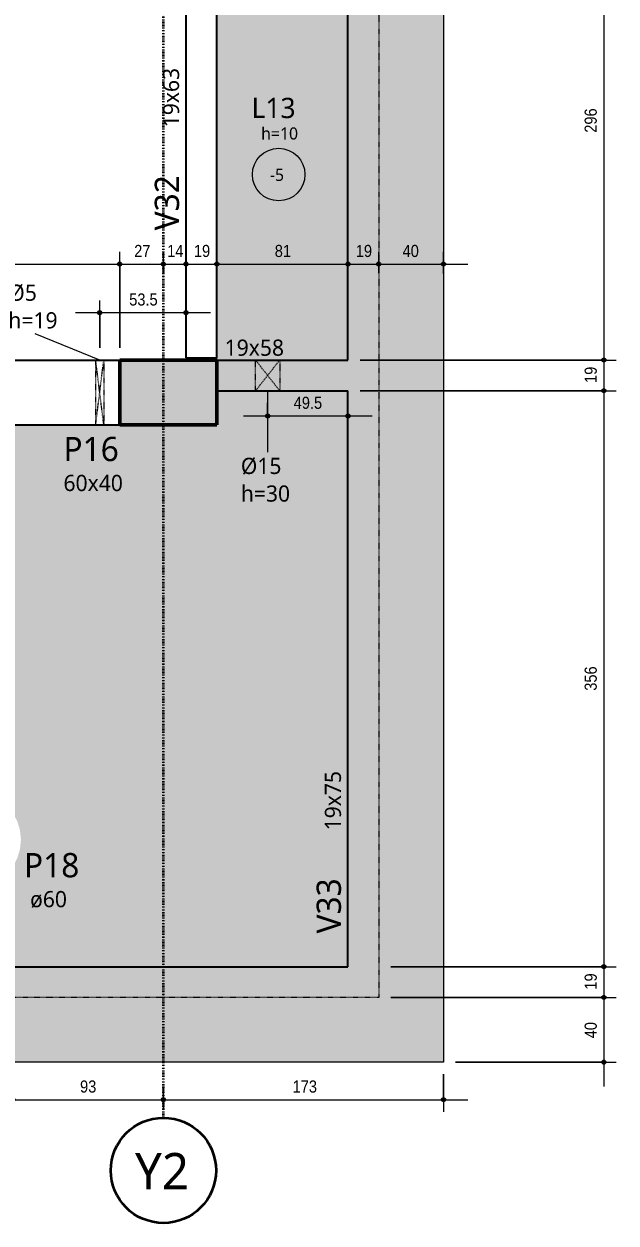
# Model space of a CAD drawing. Header units: centimetres. Extents: x -1968 to 25888, y -1244 to 84208.
# Drawn here: x 920 to 1286, y -1219 to -478 of the extents above; entities that cross this region are included whole.
import ezdxf

# ---------------------------------------------------------------- set-up
doc = ezdxf.new("R2010")
doc.units = ezdxf.units.CM
for name, pattern in [('Aligning Line', [0.635, 0.3175, -0.3175]), ('Dash dot', [1.5875, 0.635, -0.47625, 0, -0.47625]), ('Traço', [0.635, 0.3175, -0.3175])]:
    doc.linetypes.add(name, pattern=pattern)
for name, color, linetype, lineweight in [('A-ANNO-DIMS', 7, 'Continuous', 9), ('A-ANNO-DIMS-50', 7, 'Continuous', 9), ('A-FLOR', 7, 'Continuous', 18), ('A-FLOR-IDEN', 7, 'Continuous', 9), ('A-GENM', 7, 'Continuous', 18), ('A-GENM-HDLN', 7, 'Traço', 18), ('A-GENM-IDEN', 7, 'Continuous', 9), ('S-BEAM', 7, 'Continuous', 18), ('S-BEAM-IDEN', 7, 'Continuous', 9), ('S-COLS', 7, 'Continuous', 18), ('S-COLS-IDEN', 7, 'Continuous', 9), ('S-GRID', 7, 'Continuous', 9), ('S-GRID-IDEN', 7, 'Continuous', 9)]:
    doc.layers.add(name, color=color, linetype=linetype, lineweight=lineweight)
doc.layers.add('A-DETL', color=7, linetype='Continuous', lineweight=18, true_color=0x00a600)
doc.styles.add('Fira Sans', font='', dxfattribs={"width": 0.9, "height": 7.5})
doc.styles.add('Gadugi', font='gadugi.ttf', dxfattribs={"height": 10})
doc.styles.add('Gadugi_1', font='gadugi.ttf', dxfattribs={"height": 15})
doc.styles.add('Gadugi_2', font='gadugi.ttf', dxfattribs={"height": 7.5})
doc.styles.add('Gadugi_3', font='gadugi.ttf', dxfattribs={"height": 12.5})
doc.styles.add('Gadugi_5', font='gadugi.ttf', dxfattribs={"height": 22.5})
doc.styles.get('Fira Sans').set_extended_font_data('Fira Sans')
doc.dimstyles.new('PED_R80_1_5mm_ACIMA_As_ESQ__R00', dxfattribs={"dimscale": 30.48, "dimtxt": 10.229846, "dimasz": 0.328084, "dimexe": 0.246063, "dimexo": 0.246063, "dimgap": 0.049213, "dimtad": 1, "dimdec": 1, "dimrnd": 0.5, "dimdsep": 46, "dimtxsty": 'Fira Sans', "dimblk1": 'DOTSMALL', "dimblk2": 'DOTSMALL', "dimsah": 1, "dimcen": 0.09, "dimdle": 0.492126, "dimazin": 0, "dimtfac": 1, "dimtdec": 4, "dimtix": 1, "dimtmove": 0, "dimatfit": 3, "dimfxl": 1, "dimtvp": 1, "dimtolj": 1, "dimtzin": 0, "dimarcsym": 2})

# ---------------------------------------------------------------- blocks, each defined once
blk = doc.blocks.new('PED_FURO_CIRCULAR_R04_2020 _INSTÂNCIA_ - FURO CIRC-3757155-PL100 - FORMA DO PAVIMENTO TIPO')
at = {"layer": 'A-GENM-HDLN'}
for p, q in [((7.5, -9.5), (-7.5, 9.5)), ((-7.5, -9.5), (7.5, 9.5)), ((-7.5, -9.5), (-7.5, 9.5)), ((7.5, 9.5), (7.5, -9.5))]:
    blk.add_line(p, q, dxfattribs=at)
blk = doc.blocks.new('PED_FURO_CIRCULAR_R04_2020 _INSTÂNCIA_ - FURO CIRC-3759319-PL100 - FORMA DO PAVIMENTO TIPO')
at = {"layer": 'A-GENM-HDLN'}
for p, q in [((2.5, -20), (-2.5, 20)), ((-2.5, -20), (2.5, 20)), ((-2.5, -20), (-2.5, 20)), ((2.5, 20), (2.5, -20))]:
    blk.add_line(p, q, dxfattribs=at)
blk = doc.blocks.new('PED_TAG_LAJE_R01 - TÍTULO_ESPESSURA_REBAIXO-2413107-PL100 - FORMA DO PAVIMENTO TIPO')
at = {"layer": 'A-FLOR-IDEN'}
blk.add_circle((-0.046, -0.667), 0.325, dxfattribs=at)
blk = doc.blocks.new('Eixo - Y2-2173031-PL100 - FORMA DO PAVIMENTO TIPO')
at = {"layer": 'S-GRID-IDEN', "color": 40, "lineweight": 35, "true_color": 0xffc000}
blk.add_circle((0, 0), 0.65, dxfattribs=at)
blk = doc.blocks.new('DIMBLOCK65-PL100 - FORMA DO PAVIMENTO TIPO')
at = {"layer": 'A-ANNO-DIMS-50', "true_color": 0x000032}
h = blk.add_hatch(color=178, dxfattribs=at)
edge = h.paths.add_edge_path(flags=0)
edge.add_arc((1278.57, -389.75), 1.25, 0, 360)
h = blk.add_hatch(color=178, dxfattribs=at)
edge = h.paths.add_edge_path(flags=0)
edge.add_arc((1278.57, -685.75), 1.25, 0, 360)
at = {"layer": 'A-ANNO-DIMS-50', "color": 178, "true_color": 0x000032}
for p, q in [((1147, -389.75), (1286.07, -389.75)), ((1278.57, -389.75), (1147, -389.75)), ((1278.57, -389.75), (1278.57, -685.75)), ((1128, -685.75), (1286.07, -685.75)), ((1278.57, -685.75), (1128, -685.75))]:
    blk.add_line(p, q, dxfattribs=at)
for centre in [(1278.57, -389.75), (1278.57, -685.75)]:
    blk.add_circle(centre, 1.25, dxfattribs=at)
at = {"layer": 'A-ANNO-DIMS-50', "color": 0, "insert": (1266.68, -545.23), "char_height": 7.5, "width": 17.9416, "attachment_point": 1, "rotation": 90, "line_spacing_factor": 1.049215, "style": 'Fira Sans'}
blk.add_mtext('296', dxfattribs=at)
blk = doc.blocks.new('_DotSmall')
at = {"color": 0, "linetype": 'ByBlock', "const_width": 0.5}
blk.add_lwpolyline([(-0.0625, 0, 1), (0.0625, 0, 1)], format="xyb", close=True, dxfattribs=at)
blk = doc.blocks.new('DIMBLOCK66-PL100 - FORMA DO PAVIMENTO TIPO')
at = {"layer": 'A-ANNO-DIMS-50', "true_color": 0x000032}
h = blk.add_hatch(color=178, dxfattribs=at)
edge = h.paths.add_edge_path(flags=0)
edge.add_arc((1278.57, -685.75), 1.25, 0, 360)
h = blk.add_hatch(color=178, dxfattribs=at)
edge = h.paths.add_edge_path(flags=0)
edge.add_arc((1278.57, -704.75), 1.25, 0, 360)
at = {"layer": 'A-ANNO-DIMS-50', "color": 178, "true_color": 0x000032}
for p, q in [((1128, -685.75), (1286.07, -685.75)), ((1278.57, -685.75), (1128, -685.75)), ((1278.57, -685.75), (1278.57, -704.75)), ((1128, -704.75), (1286.07, -704.75)), ((1278.57, -704.75), (1128, -704.75))]:
    blk.add_line(p, q, dxfattribs=at)
for centre in [(1278.57, -685.75), (1278.57, -704.75)]:
    blk.add_circle(centre, 1.25, dxfattribs=at)
at = {"layer": 'A-ANNO-DIMS-50', "color": 0, "insert": (1266.68, -699.91), "char_height": 7.5, "width": 11.1741, "attachment_point": 1, "rotation": 90, "line_spacing_factor": 1.049215, "style": 'Fira Sans'}
blk.add_mtext('19', dxfattribs=at)
blk = doc.blocks.new('DIMBLOCK67-PL100 - FORMA DO PAVIMENTO TIPO')
at = {"layer": 'A-ANNO-DIMS-50', "true_color": 0x000032}
h = blk.add_hatch(color=178, dxfattribs=at)
edge = h.paths.add_edge_path(flags=0)
edge.add_arc((1278.57, -704.75), 1.25, 0, 360)
h = blk.add_hatch(color=178, dxfattribs=at)
edge = h.paths.add_edge_path(flags=0)
edge.add_arc((1278.57, -1060.75), 1.25, 0, 360)
at = {"layer": 'A-ANNO-DIMS-50', "color": 178, "true_color": 0x000032}
for p, q in [((1128, -704.75), (1286.07, -704.75)), ((1278.57, -704.75), (1128, -704.75)), ((1278.57, -704.75), (1278.57, -1060.75)), ((1147, -1060.75), (1286.07, -1060.75)), ((1278.57, -1060.75), (1147, -1060.75))]:
    blk.add_line(p, q, dxfattribs=at)
for centre in [(1278.57, -704.75), (1278.57, -1060.75)]:
    blk.add_circle(centre, 1.25, dxfattribs=at)
at = {"layer": 'A-ANNO-DIMS-50', "color": 0, "insert": (1266.68, -890.16), "char_height": 7.5, "width": 17.7842, "attachment_point": 1, "rotation": 90, "line_spacing_factor": 1.049215, "style": 'Fira Sans'}
blk.add_mtext('356', dxfattribs=at)
blk = doc.blocks.new('DIMBLOCK68-PL100 - FORMA DO PAVIMENTO TIPO')
at = {"layer": 'A-ANNO-DIMS-50', "true_color": 0x000032}
h = blk.add_hatch(color=178, dxfattribs=at)
edge = h.paths.add_edge_path(flags=0)
edge.add_arc((1278.57, -1060.75), 1.25, 0, 360)
h = blk.add_hatch(color=178, dxfattribs=at)
edge = h.paths.add_edge_path(flags=0)
edge.add_arc((1278.57, -1079.75), 1.25, 0, 360)
at = {"layer": 'A-ANNO-DIMS-50', "color": 178, "true_color": 0x000032}
for p, q in [((1147, -1060.75), (1286.07, -1060.75)), ((1278.57, -1060.75), (1147, -1060.75)), ((1278.57, -1060.75), (1278.57, -1079.75)), ((1147, -1079.75), (1286.07, -1079.75)), ((1278.57, -1079.75), (1147, -1079.75))]:
    blk.add_line(p, q, dxfattribs=at)
for centre in [(1278.57, -1060.75), (1278.57, -1079.75)]:
    blk.add_circle(centre, 1.25, dxfattribs=at)
at = {"layer": 'A-ANNO-DIMS-50', "color": 0, "insert": (1266.68, -1074.91), "char_height": 7.5, "width": 11.1741, "attachment_point": 1, "rotation": 90, "line_spacing_factor": 1.049215, "style": 'Fira Sans'}
blk.add_mtext('19', dxfattribs=at)
blk = doc.blocks.new('DIMBLOCK69-PL100 - FORMA DO PAVIMENTO TIPO')
at = {"layer": 'A-ANNO-DIMS-50', "true_color": 0x000032}
h = blk.add_hatch(color=178, dxfattribs=at)
edge = h.paths.add_edge_path(flags=0)
edge.add_arc((1278.57, -1079.75), 1.25, 0, 360)
h = blk.add_hatch(color=178, dxfattribs=at)
edge = h.paths.add_edge_path(flags=0)
edge.add_arc((1278.57, -1119.75), 1.25, 0, 360)
at = {"layer": 'A-ANNO-DIMS-50', "color": 178, "true_color": 0x000032}
for p, q in [((1147, -1079.75), (1286.07, -1079.75)), ((1278.57, -1079.75), (1147, -1079.75)), ((1278.57, -1079.75), (1278.57, -1134.75)), ((1187, -1119.75), (1286.07, -1119.75)), ((1278.57, -1119.75), (1187, -1119.75))]:
    blk.add_line(p, q, dxfattribs=at)
for centre in [(1278.57, -1079.75), (1278.57, -1119.75)]:
    blk.add_circle(centre, 1.25, dxfattribs=at)
at = {"layer": 'A-ANNO-DIMS-50', "color": 0, "insert": (1266.68, -1105), "char_height": 7.5, "width": 12.5906, "attachment_point": 1, "rotation": 90, "line_spacing_factor": 1.049215, "style": 'Fira Sans'}
blk.add_mtext('40', dxfattribs=at)
blk = doc.blocks.new('DIMBLOCK154-PL100 - FORMA DO PAVIMENTO TIPO')
at = {"layer": 'A-ANNO-DIMS-50', "true_color": 0x000032}
h = blk.add_hatch(color=178, dxfattribs=at)
edge = h.paths.add_edge_path(flags=0)
edge.add_arc((237.5, -626.44), 1.25, 0, 360)
h = blk.add_hatch(color=178, dxfattribs=at)
edge = h.paths.add_edge_path(flags=0)
edge.add_arc((979.5, -626.44), 1.25, 0, 360)
at = {"layer": 'A-ANNO-DIMS-50', "color": 178, "true_color": 0x000032}
for p, q in [((237.5, -678.25), (237.5, -618.94)), ((979.5, -678.25), (979.5, -618.94)), ((237.5, -626.44), (979.5, -626.44)), ((237.5, -626.44), (237.5, -678.25)), ((979.5, -626.44), (979.5, -678.25))]:
    blk.add_line(p, q, dxfattribs=at)
for centre in [(237.5, -626.44), (979.5, -626.44)]:
    blk.add_circle(centre, 1.25, dxfattribs=at)
at = {"layer": 'A-ANNO-DIMS-50', "color": 0, "insert": (601.42, -614.56), "char_height": 7.5, "width": 16.9973, "attachment_point": 1, "rotation": 0.00004, "line_spacing_factor": 1.049215, "style": 'Fira Sans'}
blk.add_mtext('742', dxfattribs=at)
blk = doc.blocks.new('DIMBLOCK155-PL100 - FORMA DO PAVIMENTO TIPO')
at = {"layer": 'A-ANNO-DIMS-50', "true_color": 0x000032}
h = blk.add_hatch(color=178, dxfattribs=at)
edge = h.paths.add_edge_path(flags=0)
edge.add_arc((979.5, -626.44), 1.25, 0, 360)
h = blk.add_hatch(color=178, dxfattribs=at)
edge = h.paths.add_edge_path(flags=0)
edge.add_arc((1006.5, -626.44), 1.25, 0, 360)
at = {"layer": 'A-ANNO-DIMS-50', "color": 178, "true_color": 0x000032}
for p, q in [((979.5, -678.25), (979.5, -618.94)), ((1006.5, -632.18), (1006.5, -618.94)), ((979.5, -626.44), (1006.5, -626.44)), ((979.5, -626.44), (979.5, -678.25)), ((1006.5, -626.44), (1006.5, -632.18))]:
    blk.add_line(p, q, dxfattribs=at)
for centre in [(979.5, -626.44), (1006.5, -626.44)]:
    blk.add_circle(centre, 1.25, dxfattribs=at)
at = {"layer": 'A-ANNO-DIMS-50', "color": 0, "insert": (988.48, -614.56), "char_height": 7.5, "width": 10.8594, "attachment_point": 1, "rotation": 0.00004, "line_spacing_factor": 1.049215, "style": 'Fira Sans'}
blk.add_mtext('27', dxfattribs=at)
blk = doc.blocks.new('DIMBLOCK156-PL100 - FORMA DO PAVIMENTO TIPO')
at = {"layer": 'A-ANNO-DIMS-50', "true_color": 0x000032}
h = blk.add_hatch(color=178, dxfattribs=at)
edge = h.paths.add_edge_path(flags=0)
edge.add_arc((1006.5, -626.44), 1.25, 0, 360)
h = blk.add_hatch(color=178, dxfattribs=at)
edge = h.paths.add_edge_path(flags=0)
edge.add_arc((1020.5, -626.44), 1.25, 0, 360)
at = {"layer": 'A-ANNO-DIMS-50', "color": 178, "true_color": 0x000032}
for p, q in [((1006.5, -632.18), (1006.5, -618.94)), ((1020.5, -632.18), (1020.5, -618.94)), ((1006.5, -626.44), (1020.5, -626.44)), ((1006.5, -626.44), (1006.5, -632.18)), ((1020.5, -626.44), (1020.5, -632.18))]:
    blk.add_line(p, q, dxfattribs=at)
for centre in [(1006.5, -626.44), (1020.5, -626.44)]:
    blk.add_circle(centre, 1.25, dxfattribs=at)
at = {"layer": 'A-ANNO-DIMS-50', "color": 0, "insert": (1008.84, -614.56), "char_height": 7.5, "width": 11.1741, "attachment_point": 1, "rotation": 0.00004, "line_spacing_factor": 1.049215, "style": 'Fira Sans'}
blk.add_mtext('14', dxfattribs=at)
blk = doc.blocks.new('DIMBLOCK157-PL100 - FORMA DO PAVIMENTO TIPO')
at = {"layer": 'A-ANNO-DIMS-50', "true_color": 0x000032}
h = blk.add_hatch(color=178, dxfattribs=at)
edge = h.paths.add_edge_path(flags=0)
edge.add_arc((1020.5, -626.44), 1.25, 0, 360)
h = blk.add_hatch(color=178, dxfattribs=at)
edge = h.paths.add_edge_path(flags=0)
edge.add_arc((1039.5, -626.44), 1.25, 0, 360)
at = {"layer": 'A-ANNO-DIMS-50', "color": 178, "true_color": 0x000032}
for p, q in [((1020.5, -632.18), (1020.5, -618.94)), ((1039.5, -632.18), (1039.5, -618.94)), ((1020.5, -626.44), (1039.5, -626.44)), ((1020.5, -626.44), (1020.5, -632.18)), ((1039.5, -626.44), (1039.5, -632.18))]:
    blk.add_line(p, q, dxfattribs=at)
for centre in [(1020.5, -626.44), (1039.5, -626.44)]:
    blk.add_circle(centre, 1.25, dxfattribs=at)
at = {"layer": 'A-ANNO-DIMS-50', "color": 0, "insert": (1025.34, -614.56), "char_height": 7.5, "width": 11.1741, "attachment_point": 1, "rotation": 0.00004, "line_spacing_factor": 1.049215, "style": 'Fira Sans'}
blk.add_mtext('19', dxfattribs=at)
blk = doc.blocks.new('DIMBLOCK158-PL100 - FORMA DO PAVIMENTO TIPO')
at = {"layer": 'A-ANNO-DIMS-50', "true_color": 0x000032}
h = blk.add_hatch(color=178, dxfattribs=at)
edge = h.paths.add_edge_path(flags=0)
edge.add_arc((1039.5, -626.44), 1.25, 0, 360)
h = blk.add_hatch(color=178, dxfattribs=at)
edge = h.paths.add_edge_path(flags=0)
edge.add_arc((1120.5, -626.44), 1.25, 0, 360)
at = {"layer": 'A-ANNO-DIMS-50', "color": 178, "true_color": 0x000032}
for p, q in [((1039.5, -632.18), (1039.5, -618.94)), ((1120.5, -632.18), (1120.5, -618.94)), ((1039.5, -626.44), (1120.5, -626.44)), ((1039.5, -626.44), (1039.5, -632.18)), ((1120.5, -626.44), (1120.5, -632.18))]:
    blk.add_line(p, q, dxfattribs=at)
for centre in [(1039.5, -626.44), (1120.5, -626.44)]:
    blk.add_circle(centre, 1.25, dxfattribs=at)
at = {"layer": 'A-ANNO-DIMS-50', "color": 0, "insert": (1075.28, -614.56), "char_height": 7.5, "width": 11.3315, "attachment_point": 1, "rotation": 0.00004, "line_spacing_factor": 1.049215, "style": 'Fira Sans'}
blk.add_mtext('81', dxfattribs=at)
blk = doc.blocks.new('DIMBLOCK159-PL100 - FORMA DO PAVIMENTO TIPO')
at = {"layer": 'A-ANNO-DIMS-50', "true_color": 0x000032}
h = blk.add_hatch(color=178, dxfattribs=at)
edge = h.paths.add_edge_path(flags=0)
edge.add_arc((1120.5, -626.44), 1.25, 0, 360)
h = blk.add_hatch(color=178, dxfattribs=at)
edge = h.paths.add_edge_path(flags=0)
edge.add_arc((1139.5, -626.44), 1.25, 0, 360)
at = {"layer": 'A-ANNO-DIMS-50', "color": 178, "true_color": 0x000032}
for p, q in [((1120.5, -632.18), (1120.5, -618.94)), ((1139.5, -632.18), (1139.5, -618.94)), ((1120.5, -626.44), (1139.5, -626.44)), ((1120.5, -626.44), (1120.5, -632.18)), ((1139.5, -626.44), (1139.5, -632.18))]:
    blk.add_line(p, q, dxfattribs=at)
for centre in [(1120.5, -626.44), (1139.5, -626.44)]:
    blk.add_circle(centre, 1.25, dxfattribs=at)
at = {"layer": 'A-ANNO-DIMS-50', "color": 0, "insert": (1125.34, -614.56), "char_height": 7.5, "width": 11.1741, "attachment_point": 1, "rotation": 0.00004, "line_spacing_factor": 1.049215, "style": 'Fira Sans'}
blk.add_mtext('19', dxfattribs=at)
blk = doc.blocks.new('DIMBLOCK160-PL100 - FORMA DO PAVIMENTO TIPO')
at = {"layer": 'A-ANNO-DIMS-50', "true_color": 0x000032}
h = blk.add_hatch(color=178, dxfattribs=at)
edge = h.paths.add_edge_path(flags=0)
edge.add_arc((1139.5, -626.44), 1.25, 0, 360)
h = blk.add_hatch(color=178, dxfattribs=at)
edge = h.paths.add_edge_path(flags=0)
edge.add_arc((1179.5, -626.44), 1.25, 0, 360)
at = {"layer": 'A-ANNO-DIMS-50', "color": 178, "true_color": 0x000032}
for p, q in [((1139.5, -632.18), (1139.5, -618.94)), ((1179.5, -632.18), (1179.5, -618.94)), ((1139.5, -626.44), (1194.5, -626.44)), ((1139.5, -626.44), (1139.5, -632.18)), ((1179.5, -626.44), (1179.5, -632.18))]:
    blk.add_line(p, q, dxfattribs=at)
for centre in [(1139.5, -626.44), (1179.5, -626.44)]:
    blk.add_circle(centre, 1.25, dxfattribs=at)
at = {"layer": 'A-ANNO-DIMS-50', "color": 0, "insert": (1154.25, -614.56), "char_height": 7.5, "width": 12.5906, "attachment_point": 1, "rotation": 0.00004, "line_spacing_factor": 1.049215, "style": 'Fira Sans'}
blk.add_mtext('40', dxfattribs=at)
blk = doc.blocks.new('DIMBLOCK170-PL100 - FORMA DO PAVIMENTO TIPO')
at = {"layer": 'A-ANNO-DIMS-50', "true_color": 0x000032}
h = blk.add_hatch(color=178, dxfattribs=at)
edge = h.paths.add_edge_path(flags=0)
edge.add_arc((913.5, -1142.94), 1.25, 0, 360)
h = blk.add_hatch(color=178, dxfattribs=at)
edge = h.paths.add_edge_path(flags=0)
edge.add_arc((1006.5, -1142.94), 1.25, 0, 360)
at = {"layer": 'A-ANNO-DIMS-50', "color": 178, "true_color": 0x000032}
for p, q in [((913.5, -1068.25), (913.5, -1150.44)), ((913.5, -1142.94), (913.5, -1068.25)), ((1006.5, -1148.67), (1006.5, -1135.44)), ((913.5, -1142.94), (1006.5, -1142.94)), ((1006.5, -1142.94), (1006.5, -1148.67))]:
    blk.add_line(p, q, dxfattribs=at)
for centre in [(913.5, -1142.94), (1006.5, -1142.94)]:
    blk.add_circle(centre, 1.25, dxfattribs=at)
at = {"layer": 'A-ANNO-DIMS-50', "color": 0, "insert": (955.02, -1131.06), "char_height": 7.5, "width": 11.9611, "attachment_point": 1, "rotation": 0.00004, "line_spacing_factor": 1.049215, "style": 'Fira Sans'}
blk.add_mtext('93', dxfattribs=at)
blk = doc.blocks.new('DIMBLOCK171-PL100 - FORMA DO PAVIMENTO TIPO')
at = {"layer": 'A-ANNO-DIMS-50', "true_color": 0x000032}
h = blk.add_hatch(color=178, dxfattribs=at)
edge = h.paths.add_edge_path(flags=0)
edge.add_arc((1006.5, -1142.94), 1.25, 0, 360)
h = blk.add_hatch(color=178, dxfattribs=at)
edge = h.paths.add_edge_path(flags=0)
edge.add_arc((1179.5, -1142.94), 1.25, 0, 360)
at = {"layer": 'A-ANNO-DIMS-50', "color": 178, "true_color": 0x000032}
for p, q in [((1179.5, -1127.25), (1179.5, -1150.44)), ((1179.5, -1142.94), (1179.5, -1127.25)), ((1006.5, -1148.67), (1006.5, -1135.44)), ((1006.5, -1142.94), (1194.5, -1142.94)), ((1006.5, -1142.94), (1006.5, -1148.67))]:
    blk.add_line(p, q, dxfattribs=at)
for centre in [(1006.5, -1142.94), (1179.5, -1142.94)]:
    blk.add_circle(centre, 1.25, dxfattribs=at)
at = {"layer": 'A-ANNO-DIMS-50', "color": 0, "insert": (1086.31, -1131.06), "char_height": 7.5, "width": 16.053, "attachment_point": 1, "rotation": 0.00004, "line_spacing_factor": 1.049215, "style": 'Fira Sans'}
blk.add_mtext('173', dxfattribs=at)
blk = doc.blocks.new('DIMBLOCK250-PL100 - FORMA DO PAVIMENTO TIPO')
at = {"layer": 'A-ANNO-DIMS-50', "true_color": 0x000032}
h = blk.add_hatch(color=178, dxfattribs=at)
edge = h.paths.add_edge_path(flags=0)
edge.add_arc((1070.89, -720.29), 1.25, 0, 360)
h = blk.add_hatch(color=178, dxfattribs=at)
edge = h.paths.add_edge_path(flags=0)
edge.add_arc((1120.5, -720.29), 1.25, 0, 360)
at = {"layer": 'A-ANNO-DIMS-50', "color": 178, "true_color": 0x000032}
for p, q in [((1070.89, -712.25), (1070.89, -727.79)), ((1070.89, -720.29), (1070.89, -712.25)), ((1120.5, -726.03), (1120.5, -712.79)), ((1055.89, -720.29), (1135.5, -720.29)), ((1120.5, -720.29), (1120.5, -726.03))]:
    blk.add_line(p, q, dxfattribs=at)
for centre in [(1070.89, -720.29), (1120.5, -720.29)]:
    blk.add_circle(centre, 1.25, dxfattribs=at)
at = {"layer": 'A-ANNO-DIMS-50', "color": 0, "insert": (1086.98, -708.41), "char_height": 7.5, "width": 20.9318, "attachment_point": 1, "line_spacing_factor": 1.049215, "style": 'Fira Sans'}
blk.add_mtext('49.5', dxfattribs=at)
blk = doc.blocks.new('DIMBLOCK251-PL100 - FORMA DO PAVIMENTO TIPO')
at = {"layer": 'A-ANNO-DIMS-50', "true_color": 0x000032}
h = blk.add_hatch(color=178, dxfattribs=at)
edge = h.paths.add_edge_path(flags=0)
edge.add_arc((967.18, -656.44), 1.25, 0, 360)
h = blk.add_hatch(color=178, dxfattribs=at)
edge = h.paths.add_edge_path(flags=0)
edge.add_arc((1020.5, -656.44), 1.25, 0, 360)
at = {"layer": 'A-ANNO-DIMS-50', "color": 178, "true_color": 0x000032}
for p, q in [((967.18, -678.25), (967.18, -648.94)), ((1020.5, -662.18), (1020.5, -648.94)), ((952.18, -656.44), (1035.5, -656.44)), ((967.18, -656.44), (967.18, -678.25)), ((1020.5, -656.44), (1020.5, -662.18))]:
    blk.add_line(p, q, dxfattribs=at)
for centre in [(967.18, -656.44), (1020.5, -656.44)]:
    blk.add_circle(centre, 1.25, dxfattribs=at)
at = {"layer": 'A-ANNO-DIMS-50', "color": 0, "insert": (985.38, -644.56), "char_height": 7.5, "width": 20.3023, "attachment_point": 1, "line_spacing_factor": 1.049215, "style": 'Fira Sans'}
blk.add_mtext('53.5', dxfattribs=at)

msp = doc.modelspace()

# ---------------------------------------------------------------- hatches: boundary and pattern name
at = {"layer": 'A-FLOR', "true_color": 0xe6b8b7}
msp.add_hatch(color=9, dxfattribs=at).paths.add_polyline_path([(131.7, -1119.75), (1179.5, -1119.75), (1179.5, -214.75), (1139.5, -214.75), (1139.5, -1079.75), (-1139.5, -1079.75), (-1139.5, -214.75), (-1179.5, -214.75), (-1179.5, -1119.75), (-58.6, -1119.75)], flags=0)
at = {"layer": 'A-FLOR', "true_color": 0xd9d9d9}
for points in [[(1039.5, -685.75), (1120.5, -685.75), (1120.5, -389.75), (1094.55, -389.75), (1094.55, -404.68), (1079.55, -404.68), (1079.55, -389.75), (1039.5, -389.75), (1039.5, -684.48)], [(237.5, -1060.75), (863.5, -1060.75), (863.5, -998.83), (860.76, -993.67), (859.07, -988.07), (858.5, -982.25), (859.08, -976.4), (860.78, -970.77), (863.56, -965.58), (867.29, -961.04), (871.83, -957.31), (877.02, -954.53), (882.65, -952.83), (888.5, -952.25), (894.35, -952.83), (899.98, -954.53), (905.17, -957.31), (909.71, -961.04), (913.44, -965.58), (916.22, -970.77), (917.92, -976.4), (918.5, -982.25), (917.92, -988.1), (916.22, -993.73), (913.5, -998.92), (913.5, -1060.75), (1120.5, -1060.75), (1120.5, -704.75), (1039.5, -704.75), (1039.5, -725.75), (237.5, -725.75), (237.5, -808.7), (252.41, -808.7), (252.41, -856.7), (237.5, -856.7), (237.5, -1021.64)]]:
    msp.add_hatch(color=254, dxfattribs=at).paths.add_polyline_path(points, flags=0)
at = {"layer": 'S-BEAM', "true_color": 0xccffcc}
for points in [[(1139.5, -1060.75), (1139.5, -389.75), (1120.5, -389.75), (1120.5, -1060.75)], [(1139.5, -1079.75), (1139.5, -1060.75), (237.5, -1060.75), (237.5, -1079.75), (1083.23, -1079.75)]]:
    msp.add_hatch(color=254, dxfattribs=at).paths.add_polyline_path(points, flags=0)
at = {"layer": 'S-BEAM', "true_color": 0xd9d9d9}
msp.add_hatch(color=254, dxfattribs=at).paths.add_polyline_path([(1039.5, -704.75), (1120.5, -704.75), (1120.5, -685.75), (1039.5, -685.75)], flags=0)
at = {"layer": 'S-COLS', "true_color": 0x808080}
msp.add_hatch(color=8, dxfattribs=at).paths.add_polyline_path([(979.5, -725.75), (1039.5, -725.75), (1039.5, -685.75), (979.5, -685.75)], flags=0)

# ---------------------------------------------------------------- linework, layer by layer
at = {"layer": 'A-DETL', "color": 7, "linetype": 'Aligning Line'}
for p, q in [((1139.5, -214.75), (1139.5, -1079.75)), ((1139.5, -1079.75), (-1139.5, -1079.75))]:
    msp.add_line(p, q, dxfattribs=at)
at = {"layer": 'A-FLOR'}
for p, q in [((1179.5, -214.75), (1179.5, -1119.75)), ((1020.5, -684.48), (1020.5, -685.75)), ((1039.5, -685.75), (1039.5, -684.48)), ((1179.5, -1119.75), (-1179.5, -1119.75))]:
    msp.add_line(p, q, dxfattribs=at)
at = {"layer": 'A-GENM-IDEN'}
for p, q in [((967.18, -685.75), (927.27, -669.48)), ((1070.89, -704.75), (1070.89, -742.63))]:
    msp.add_line(p, q, dxfattribs=at)
at = {"layer": 'S-BEAM', "lineweight": 25}
for p, q in [((1020.5, -684.48), (1020.5, -389.75)), ((1039.5, -684.48), (1039.5, -389.75)), ((1120.5, -685.75), (1120.5, -389.75)), ((237.5, -685.75), (979.5, -685.75)), ((1020.5, -684.48), (1039.5, -684.48)), ((1039.5, -685.75), (1120.5, -685.75)), ((1039.5, -704.75), (1120.5, -704.75)), ((1120.5, -1060.75), (1120.5, -704.75)), ((237.5, -725.75), (979.5, -725.75)), ((237.5, -1060.75), (1120.5, -1060.75))]:
    msp.add_line(p, q, dxfattribs=at)
at = {"layer": 'S-COLS', "lineweight": 50}
for p, q in [((979.5, -725.75), (979.5, -685.75)), ((979.5, -685.75), (1039.5, -685.75)), ((1039.5, -685.75), (1039.5, -725.75)), ((1039.5, -725.75), (979.5, -725.75))]:
    msp.add_line(p, q, dxfattribs=at)
at = {"layer": 'S-GRID', "color": 40, "linetype": 'Dash dot', "lineweight": 35, "true_color": 0xffc000}
msp.add_line((1006.5, -1154.18), (1006.5, 506.75), dxfattribs=at)

# ---------------------------------------------------------------- block references
at = {"layer": 'A-FLOR-IDEN', "xscale": 49.99999999999998, "yscale": 49.99999999999998, "zscale": 49.99999999999998}
msp.add_blockref('PED_TAG_LAJE_R01 - TÍTULO_ESPESSURA_REBAIXO-2413107-PL100 - FORMA DO PAVIMENTO TIPO', (1080, -537.75), dxfattribs=at)
at = {"layer": 'A-GENM', "linetype": 'Traço'}
for name, p in [('PED_FURO_CIRCULAR_R04_2020 _INSTÂNCIA_ - FURO CIRC-3759319-PL100 - FORMA DO PAVIMENTO TIPO', (967.18, -705.75)), ('PED_FURO_CIRCULAR_R04_2020 _INSTÂNCIA_ - FURO CIRC-3757155-PL100 - FORMA DO PAVIMENTO TIPO', (1070.89, -695.25))]:
    msp.add_blockref(name, p, dxfattribs=at)
at = {"layer": 'S-GRID-IDEN', "color": 40, "true_color": 0xffc000, "xscale": 49.99999999999998, "yscale": 49.99999999999998, "zscale": 49.99999999999998}
msp.add_blockref('Eixo - Y2-2173031-PL100 - FORMA DO PAVIMENTO TIPO', (1006.5, -1186.68), dxfattribs=at)

# ---------------------------------------------------------------- texts
at = {"layer": 'A-FLOR-IDEN', "attachment_point": 1}
for s, insert, char_height, width, style in [('L13', (1060.98, -523.66), 12.5, 33.27, 'Gadugi_3'), ('h=10', (1066.87, -541.95), 7.5, 29.6624, 'Gadugi_2'), ('-5', (1072.29, -567.51), 7.5, 12.0253, 'Gadugi_2')]:
    msp.add_mtext(s, dxfattribs=dict(at, insert=insert, char_height=char_height, width=width, style=style))
at = {"layer": 'A-GENM-IDEN', "char_height": 10, "attachment_point": 1, "style": 'Gadugi'}
for s, insert, width in [('Ø5', (910.72, -639.11), 22.0464), ('h=19', (910.72, -656.19), 39.6835), ('Ø15', (1054.34, -746.19), 31.2658), ('h=30', (1054.34, -763.27), 39.6835)]:
    msp.add_mtext(s, dxfattribs=dict(at, insert=insert, width=width))
at = {"layer": 'S-BEAM-IDEN', "attachment_point": 1, "rotation": 90}
for s, insert, char_height, width, style in [('19x63', (1006.18, -541.87), 10, 44.8945, 'Gadugi'), ('V32', (1001.15, -605.57), 15, 44.0928, 'Gadugi_1'), ('19x75', (1106.18, -976.48), 10, 44.8945, 'Gadugi'), ('V33', (1101.15, -1040.19), 15, 44.0928, 'Gadugi_1')]:
    msp.add_mtext(s, dxfattribs=dict(at, insert=insert, char_height=char_height, width=width, style=style))
at = {"layer": 'S-BEAM-IDEN', "insert": (1044.31, -673.09), "char_height": 10, "width": 44.8945, "attachment_point": 1, "style": 'Gadugi'}
msp.add_mtext('19x58', dxfattribs=at)
at = {"layer": 'S-COLS-IDEN', "attachment_point": 1}
for s, insert, char_height, width, style in [('P16', (944.78, -733.25), 15, 42.4894, 'Gadugi_1'), ('60x40', (944.78, -756.74), 10, 44.8945, 'Gadugi'), ('P18', (920.39, -990.49), 15, 42.4894, 'Gadugi_1'), ('ø60', (924.14, -1013.98), 10, 28.4599, 'Gadugi')]:
    msp.add_mtext(s, dxfattribs=dict(at, insert=insert, char_height=char_height, width=width, style=style))
at = {"layer": 'S-GRID-IDEN', "color": 40, "true_color": 0xffc000, "insert": (988.97, -1175.89), "char_height": 22.5, "width": 42.0886, "attachment_point": 1, "style": 'Gadugi_5'}
msp.add_mtext('Y2', dxfattribs=at)

# ---------------------------------------------------------------- dimensions: what is measured, and where the dimension line sits
at = {"layer": 'A-ANNO-DIMS', "color": 178, "true_color": 0x000032}
for base, p1, p2, angle, override, picture, middle in [((1278.57, -685.75), (1139.5, -389.75), (1120.5, -685.75), 90, {"dimpost": '<>', "dimfxl": 296.60917}, 'DIMBLOCK65-PL100 - FORMA DO PAVIMENTO TIPO', (1273.2, -537.75)), ((979.5, -626.44), (237.5, -685.75), (979.5, -685.75), 0.00004, {"dimpost": '<>', "dimfxl": 742}, 'DIMBLOCK154-PL100 - FORMA DO PAVIMENTO TIPO', (608.5, -621.14)), ((1006.5, -626.44), (979.5, -685.75), (1006.5, -624.68), 0.00004, {"dimpost": '<>', "dimfxl": 66.776906}, 'DIMBLOCK155-PL100 - FORMA DO PAVIMENTO TIPO', (993, -621.14)), ((1020.5, -626.44), (1006.5, -624.68), (1020.5, -624.68), 0.00004, {"dimpost": '<>', "dimfxl": 13.999934}, 'DIMBLOCK156-PL100 - FORMA DO PAVIMENTO TIPO', (1013.5, -621.19)), ((1039.5, -626.44), (1020.5, -624.68), (1039.5, -624.68), 0.00004, {"dimpost": '<>', "dimfxl": 19}, 'DIMBLOCK157-PL100 - FORMA DO PAVIMENTO TIPO', (1030, -621.07)), ((1120.5, -626.44), (1039.5, -624.68), (1120.5, -624.68), 0.00004, {"dimpost": '<>', "dimfxl": 81}, 'DIMBLOCK158-PL100 - FORMA DO PAVIMENTO TIPO', (1080, -621.13)), ((1139.5, -626.44), (1120.5, -624.68), (1139.5, -624.68), 0.00004, {"dimpost": '<>', "dimfxl": 19}, 'DIMBLOCK159-PL100 - FORMA DO PAVIMENTO TIPO', (1130, -621.07)), ((1179.5, -626.44), (1139.5, -624.68), (1179.5, -624.68), 0.00004, {"dimpost": '<>', "dimfxl": 40}, 'DIMBLOCK160-PL100 - FORMA DO PAVIMENTO TIPO', (1159.5, -621.13)), ((1278.57, -704.75), (1120.5, -685.75), (1120.5, -704.75), 90, {"dimpost": '<>', "dimfxl": 19}, 'DIMBLOCK66-PL100 - FORMA DO PAVIMENTO TIPO', (1273.2, -695.25)), ((1278.57, -1060.75), (1120.5, -704.75), (1139.5, -1060.75), 90, {"dimpost": '<>', "dimfxl": 356.506662}, 'DIMBLOCK67-PL100 - FORMA DO PAVIMENTO TIPO', (1273.25, -882.75)), ((1278.57, -1079.75), (1139.5, -1060.75), (1139.5, -1079.75), 90, {"dimpost": '<>', "dimfxl": 19}, 'DIMBLOCK68-PL100 - FORMA DO PAVIMENTO TIPO', (1273.2, -1070.25)), ((1006.5, -1142.94), (913.5, -1060.75), (1006.5, -1141.17), 0.00004, {"dimpost": '<>', "dimfxl": 122.95168}, 'DIMBLOCK170-PL100 - FORMA DO PAVIMENTO TIPO', (960, -1137.57)), ((1278.57, -1119.75), (1139.5, -1079.75), (1179.5, -1119.75), 90, {"dimpost": '<>', "dimfxl": 56.568542}, 'DIMBLOCK69-PL100 - FORMA DO PAVIMENTO TIPO', (1273.25, -1099.75)), ((1179.5, -1142.94), (1006.5, -1141.17), (1179.5, -1119.75), 0.00004, {"dimpost": '<>', "dimfxl": 174.321507}, 'DIMBLOCK171-PL100 - FORMA DO PAVIMENTO TIPO', (1093, -1137.63))]:
    dim = msp.add_linear_dim(base=base, p1=p1, p2=p2, angle=angle, dimstyle='PED_R80_1_5mm_ACIMA_As_ESQ__R00', override=override, dxfattribs=at)
    dim.commit()
    dim.dimension.update_dxf_attribs({"geometry": picture, "text_midpoint": middle})
for base, p1, p2, override, picture, middle in [((1020.5, -656.44), (967.18, -685.75), (1020.5, -654.68), {"dimpost": '<>', "dimfxl": 61.711011}, 'DIMBLOCK251-PL100 - FORMA DO PAVIMENTO TIPO', (993.84, -651.13)), ((1120.5, -720.29), (1070.89, -704.75), (1120.5, -718.53), {"dimpost": '<>', "dimfxl": 51.483809}, 'DIMBLOCK250-PL100 - FORMA DO PAVIMENTO TIPO', (1095.7, -714.92))]:
    dim = msp.add_linear_dim(base=base, p1=p1, p2=p2, dimstyle='PED_R80_1_5mm_ACIMA_As_ESQ__R00', override=override, dxfattribs=at)
    dim.commit()
    dim.dimension.update_dxf_attribs({"geometry": picture, "text_midpoint": middle})

doc.saveas('drawing.dxf')
